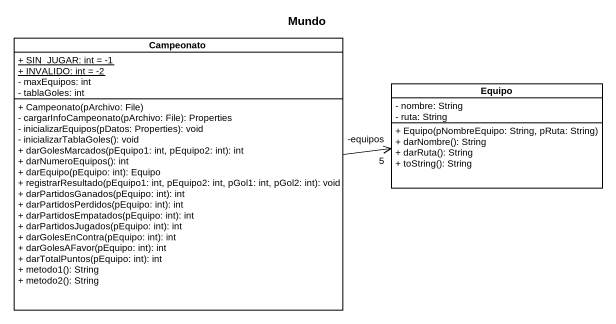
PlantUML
@startuml
title Mundo
hide circle
hide empty members
skinparam classAttributeIconSize 0
class Campeonato {
  {static} + SIN_JUGAR: int = -1
  {static} + INVALIDO: int = -2
  - maxEquipos: int
  - tablaGoles: int
  + Campeonato(pArchivo: File)
  - cargarInfoCampeonato(pArchivo: File): Properties
  - inicializarEquipos(pDatos: Properties): void
  - inicializarTablaGoles(): void
  + darGolesMarcados(pEquipo1: int, pEquipo2: int): int
  + darNumeroEquipos(): int
  + darEquipo(pEquipo: int): Equipo
  + registrarResultado(pEquipo1: int, pEquipo2: int, pGol1: int, pGol2: int): void
  + darPartidosGanados(pEquipo: int): int
  + darPartidosPerdidos(pEquipo: int): int
  + darPartidosEmpatados(pEquipo: int): int
  + darPartidosJugados(pEquipo: int): int
  + darGolesEnContra(pEquipo: int): int
  + darGolesAFavor(pEquipo: int): int
  + darTotalPuntos(pEquipo: int): int
  + metodo1(): String
  + metodo2(): String
}
class Equipo {
  - nombre: String
  - ruta: String
  + Equipo(pNombreEquipo: String, pRuta: String)
  + darNombre(): String
  + darRuta(): String
  + toString(): String
}
Campeonato -right-> "-equipos\n5" Equipo
@enduml
